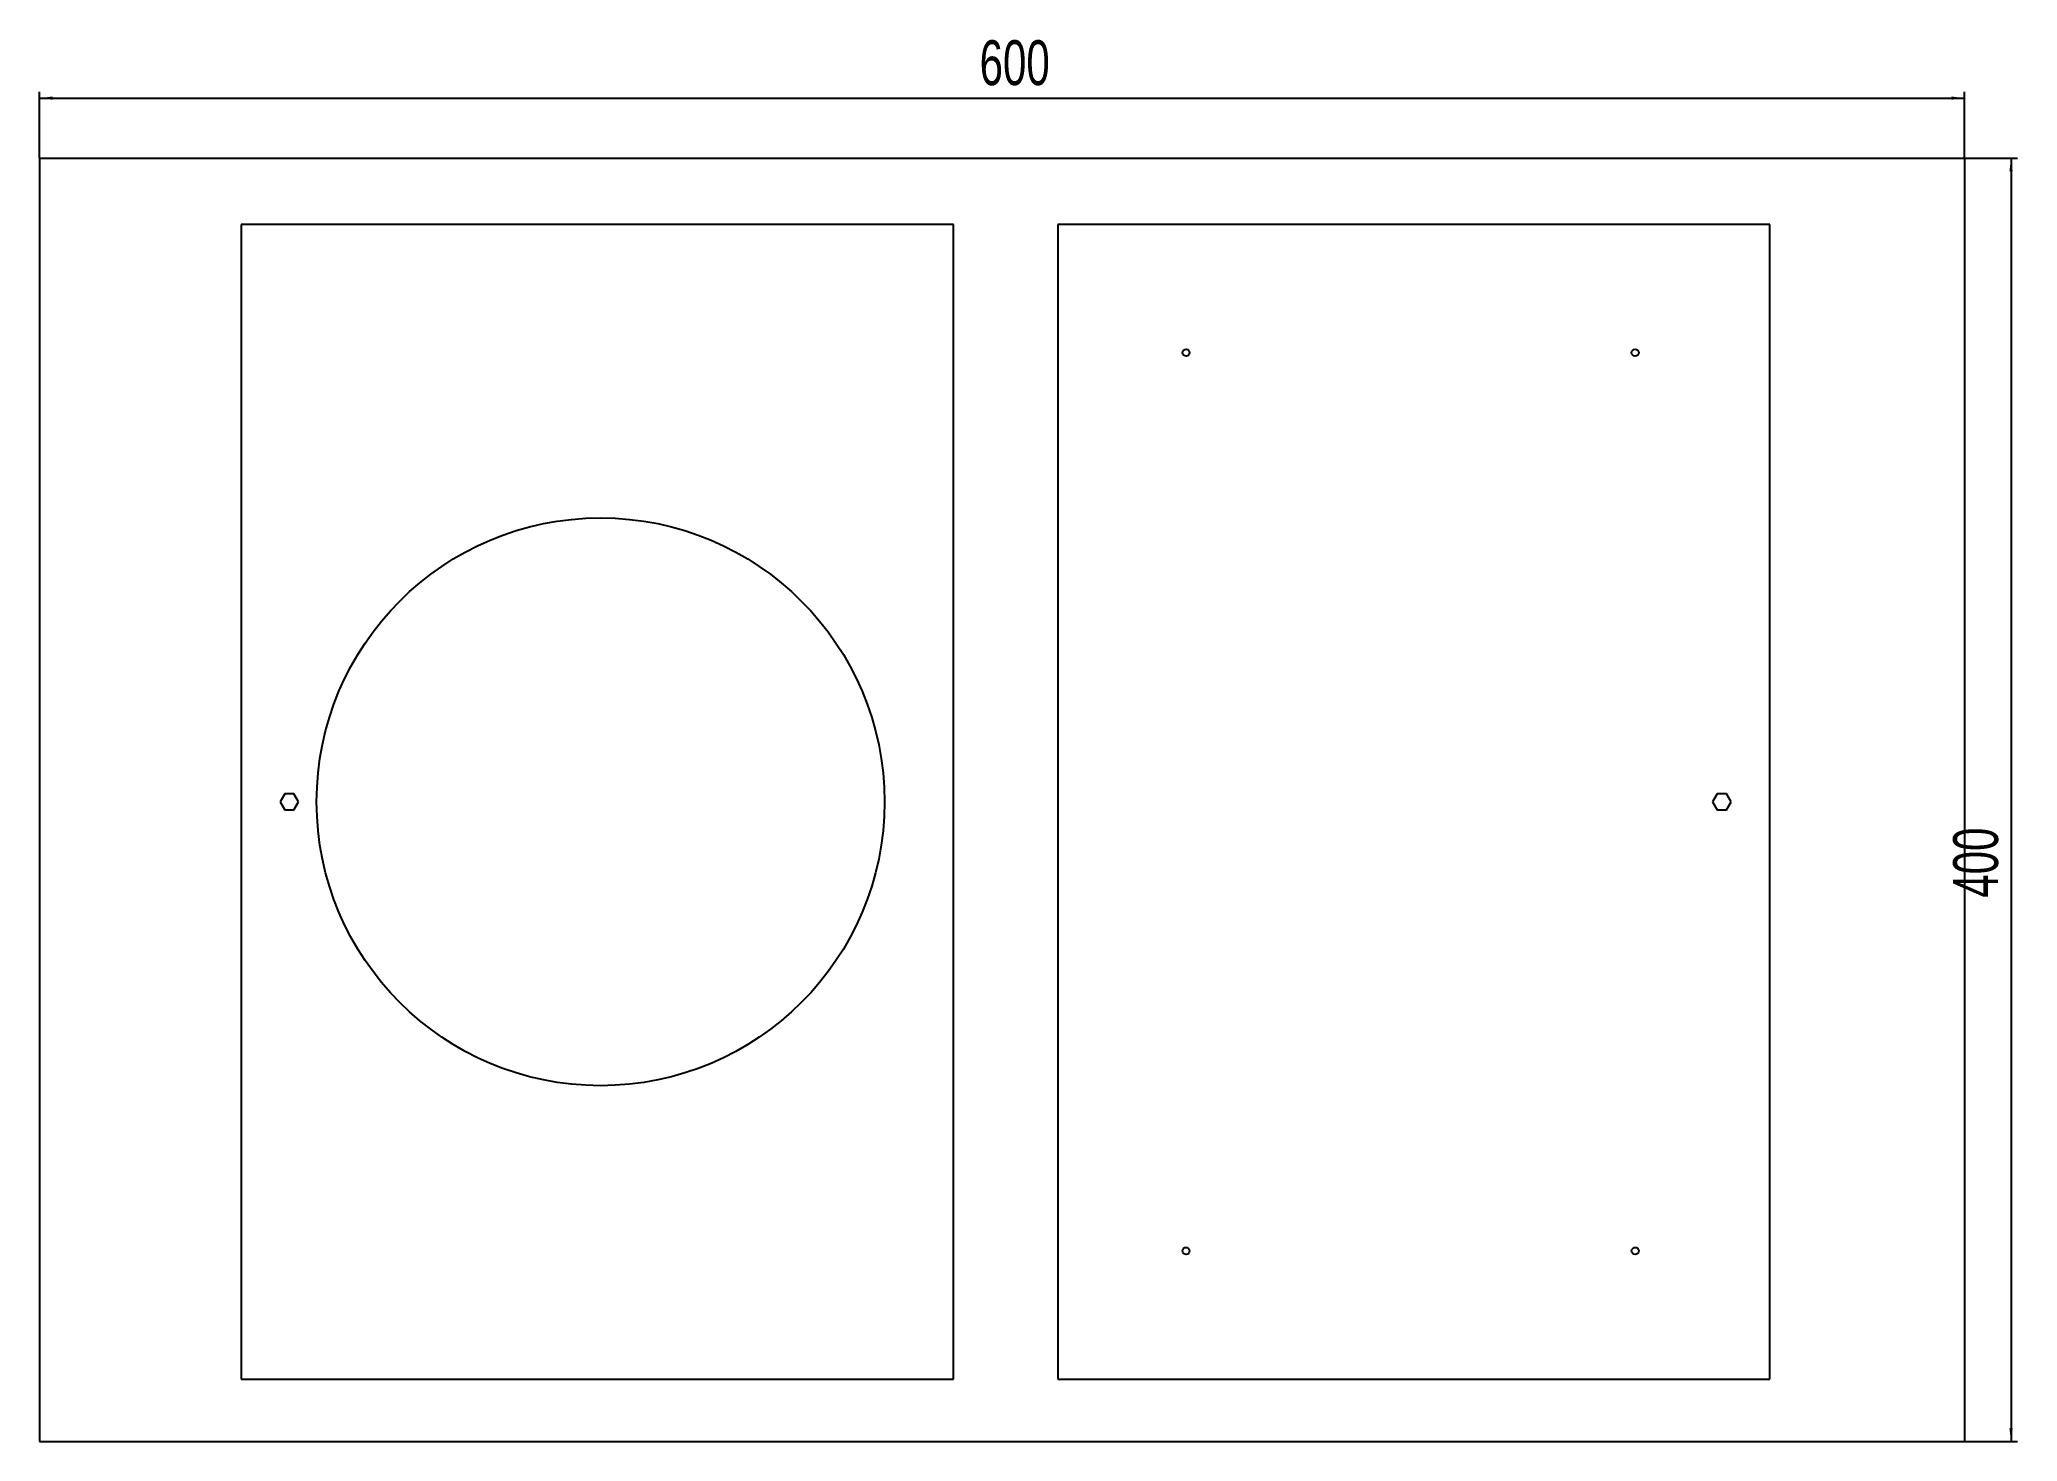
# Model space of a CAD drawing. Header units: millimetres. Extents: x -3 to 614, y 9 to 446.
import ezdxf

# ---------------------------------------------------------------- set-up
doc = ezdxf.new("R2010")
doc.units = ezdxf.units.MM
doc.layers.add('10', color=7, linetype='Continuous')
doc.styles.add('SLDTEXTSTYLE0', font='TXT', dxfattribs={"width": 0.7})
doc.dimstyles.new('SLDDIMSTYLE0', dxfattribs={"dimtxt": 14, "dimasz": 4.08, "dimexe": 0, "dimexo": 0.0625, "dimgap": 3.5, "dimtad": 2, "dimrnd": 1e-09, "dimzin": 12, "dimdsep": 46, "dimtxsty": 'SLDTEXTSTYLE0', "dimsah": 1, "dimcen": 0.09, "dimadec": 0, "dimazin": 3, "dimtfac": 1, "dimtofl": 0, "dimtmove": 0, "dimatfit": 3, "dimfxl": 1, "dimfrac": 2, "dimtolj": 1, "dimtzin": 12, "dimarcsym": 0})

# ---------------------------------------------------------------- blocks, each defined once
blk = doc.blocks.new('_D')
at = {"layer": '10'}
for p, q in [((597.49, 409.49), (614.01, 409.49)), ((612.01, 409.49), (612.01, 9.49)), ((597.49, 9.49), (614.01, 9.49))]:
    blk.add_line(p, q, dxfattribs=at)
for points in [[(612.01, 409.49), (611.51, 405.41), (612.52, 405.41)], [(612.01, 9.49), (612.52, 13.57), (611.51, 13.57)]]:
    blk.add_solid(points, dxfattribs=at)
at = {"layer": '10', "insert": (593.97, 178.98), "char_height": 14, "attachment_point": 1, "rotation": 90, "style": 'SLDTEXTSTYLE0'}
blk.add_mtext('400', dxfattribs=at)
blk = doc.blocks.new('_D_1')
at = {"layer": '10'}
for p, q in [((-2.51, 409.49), (-2.51, 430.23)), ((-2.51, 428.23), (597.49, 428.23)), ((597.49, 409.49), (597.49, 430.23))]:
    blk.add_line(p, q, dxfattribs=at)
for points in [[(-2.51, 428.23), (1.57, 427.72), (1.57, 428.74)], [(597.49, 428.23), (593.41, 428.74), (593.41, 427.72)]]:
    blk.add_solid(points, dxfattribs=at)
at = {"layer": '10', "insert": (290.51, 446.28), "char_height": 14, "attachment_point": 1, "style": 'SLDTEXTSTYLE0'}
blk.add_mtext('600', dxfattribs=at)

msp = doc.modelspace()

# ---------------------------------------------------------------- linework, layer by layer
at = {"color": 7, "linetype": 'Continuous', "lineweight": 25}
for p, q in [((282.354, 388.882), (60.354, 388.882)), ((60.354, 388.882), (60.354, 28.882)), ((282.354, 28.882), (282.354, 388.882)), ((536.859, 388.882), (314.859, 388.882)), ((314.859, 388.882), (314.859, 28.882)), ((536.859, 28.882), (536.859, 388.882)), ((73.91, 211.382), (72.467, 208.882)), ((76.797, 211.382), (73.91, 211.382)), ((78.24, 208.882), (76.797, 211.382)), ((520.416, 211.382), (518.973, 208.882)), ((523.303, 211.382), (520.416, 211.382)), ((524.746, 208.882), (523.303, 211.382)), ((72.467, 208.882), (73.91, 206.382)), ((73.91, 206.382), (76.797, 206.382)), ((76.797, 206.382), (78.24, 208.882)), ((518.973, 208.882), (520.416, 206.382)), ((520.416, 206.382), (523.303, 206.382)), ((523.303, 206.382), (524.746, 208.882)), ((60.354, 28.882), (282.354, 28.882)), ((314.859, 28.882), (536.859, 28.882))]:
    msp.add_line(p, q, dxfattribs=at)
for centre, radius in [((354.859, 348.882), 1.1), ((494.859, 348.882), 1.1), ((172.354, 208.882), 88.5), ((354.859, 68.882), 1.1), ((494.859, 68.882), 1.1)]:
    msp.add_circle(centre, radius, dxfattribs=at)
at = {"layer": '10'}
for p, q in [((-2.515, 409.485), (597.485, 409.485)), ((-2.515, 409.485), (-2.515, 9.485)), ((597.485, 409.485), (597.485, 9.485)), ((-2.515, 9.485), (597.485, 9.485))]:
    msp.add_line(p, q, dxfattribs=at)

# ---------------------------------------------------------------- dimensions: what is measured, and where the dimension line sits
dim = msp.add_linear_dim(base=(597.485, 428.231), p1=(-2.515, 409.485), p2=(597.485, 409.485), dimstyle='SLDDIMSTYLE0', dxfattribs=at)
dim.commit()
dim.dimension.update_dxf_attribs({"geometry": '_D_1', "text_midpoint": (299.72, 428.231), "dimtype": 160})
dim = msp.add_linear_dim(base=(612.014, 9.485), p1=(597.485, 409.485), p2=(597.485, 9.485), angle=90, dimstyle='SLDDIMSTYLE0', dxfattribs=at)
dim.commit()
dim.dimension.update_dxf_attribs({"geometry": '_D', "text_midpoint": (612.014, 188.196), "dimtype": 160})

doc.saveas('drawing.dxf')
